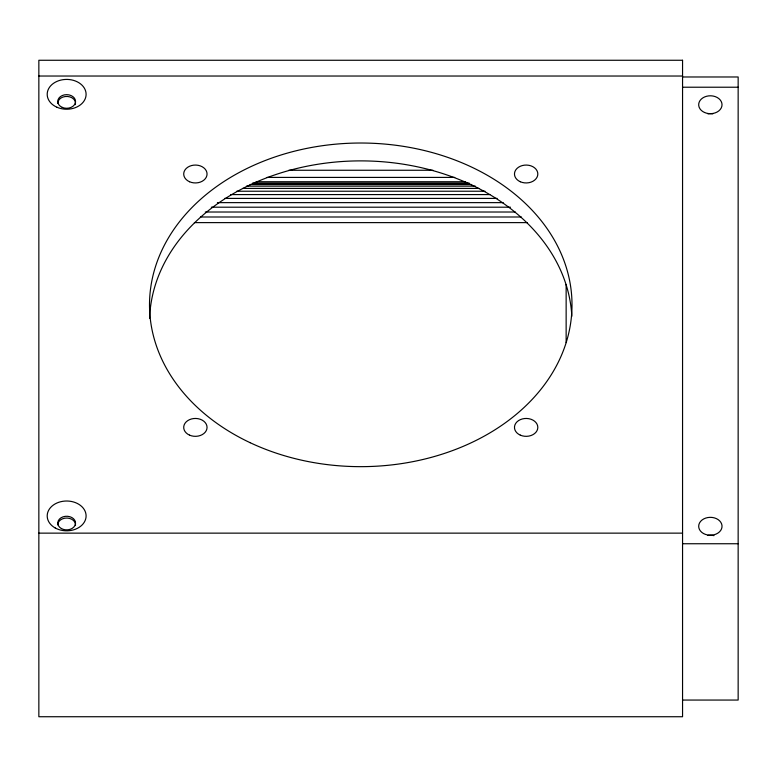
<?xml version="1.0" encoding="UTF-8"?>
<svg xmlns="http://www.w3.org/2000/svg" width="777" height="777" viewBox="0 0 777 777"><rect width="100%" height="100%" fill="white"/><g stroke="black" fill="none" stroke-linecap="round" stroke-linejoin="round"><path stroke-width="1.17" d="M38.85 76.029L682.556 76.029M682.556 76.981L738.15 76.981L738.15 700.058L682.556 700.058M682.556 87.218L738.15 87.218M288.84 170.26L432.935 170.26M267.035 177.409L454.73 177.409M256.138 181.74L465.637 181.74M252.506 183.158L469.269 183.158M252.506 183.527L469.269 183.527M250.087 184.518L471.688 184.518M246.455 186.15L475.32 186.15M242.822 188.403L478.953 188.403M236.762 191.229L485.003 191.229M230.711 194.58L489.85 194.58M224.66 198.407L497.115 198.407M217.395 202.632L503.175 202.632M211.334 207.197L510.44 207.197M205.283 212.014L515.277 212.014M200.437 216.997L521.338 216.997M194.386 222.62L527.389 222.62M38.85 533.139L682.556 533.139M682.556 543.745L738.15 543.745M566.142 284.421L566.142 342.589M707.925 113.86A11.674 8.945 0 0 1 712.781 113.86M707.925 535.402A11.674 8.945 0 0 1 713.966 535.644M149.592 318.259A211.247 161.82 0 0 1 359.45 160.888A211.247 161.82 0 0 1 571.833 316.258M57.751 524.844A8.897 6.818 0 0 1 67.113 518.045A8.897 6.818 0 0 1 75.495 525.563M57.751 103.254A8.897 6.818 0 0 1 67.58 96.474A8.897 6.818 0 0 1 75.35 104.672M682.556 60.266L38.85 60.266L38.85 716.734L682.556 716.734L682.556 60.266M189.539 181.75A11.674 8.945 0 0 0 207.051 174.009A11.674 8.945 0 0 0 189.539 166.259A11.674 8.945 0 0 0 189.539 181.75M520.308 181.75A11.674 8.945 0 0 0 537.82 174.009A11.674 8.945 0 0 0 520.308 166.259A11.674 8.945 0 0 0 520.308 181.75M189.539 435.139A11.674 8.945 0 0 0 207.051 427.389A11.674 8.945 0 0 0 189.539 419.648A11.674 8.945 0 0 0 189.539 435.139M520.308 435.139A11.674 8.945 0 0 0 537.82 427.389A11.674 8.945 0 0 0 520.308 419.648A11.674 8.945 0 0 0 520.308 435.139M703.496 533.517A11.674 8.945 0 0 0 721.969 527.224A11.674 8.945 0 0 0 705.603 518.113A11.674 8.945 0 0 0 703.496 533.517M704.516 112.48A11.674 8.945 0 0 0 722.027 104.74A11.674 8.945 0 0 0 704.516 96.989A11.674 8.945 0 0 0 704.516 112.48M250.155 442.705A211.247 161.82 0 0 0 571.921 309.285A211.247 161.82 0 0 0 260.198 162.529A211.247 161.82 0 0 0 250.155 442.705M55.206 527.971A19.454 14.909 0 0 0 85.994 517.472A19.454 14.909 0 0 0 58.731 502.301A19.454 14.909 0 0 0 55.206 527.971M61.422 528.574A8.897 6.818 0 0 0 75.495 523.776A8.897 6.818 0 0 0 63.024 516.841A8.897 6.818 0 0 0 61.422 528.574M56.915 107.226A19.454 14.909 0 0 0 86.101 94.318A19.454 14.909 0 0 0 56.915 81.41A19.454 14.909 0 0 0 56.915 107.226M62.199 107.372A8.897 6.818 0 0 0 75.544 101.466A8.897 6.818 0 0 0 62.199 95.571A8.897 6.818 0 0 0 62.199 107.372"/></g></svg>
